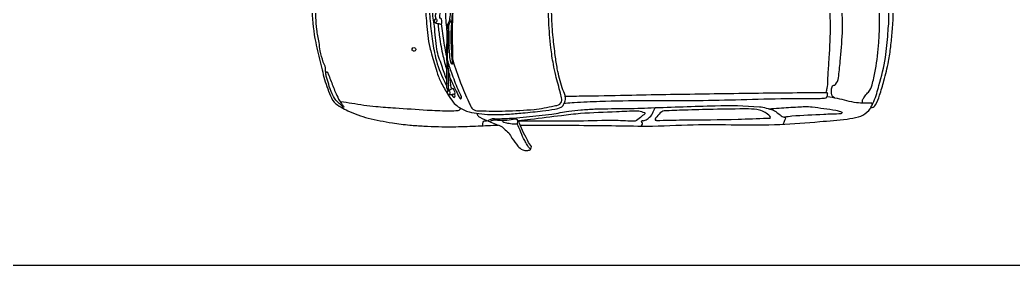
# Model space of a CAD drawing. Header units: millimetres. Extents: x 2646 to 50990, y 12226 to 40347.
# Drawn here: x 38815 to 44903, y 15625 to 17131 of the extents above; entities that cross this region are included whole.
import ezdxf

# ---------------------------------------------------------------- set-up
doc = ezdxf.new("R2010")
doc.units = ezdxf.units.MM
doc.layers.add('www.cad-blocks.net', color=7, linetype='Continuous')

# ---------------------------------------------------------------- blocks, each defined once
blk = doc.blocks.new('A$C5FE4234F')
blk.add_line((0.8601, 0.3463), (0.8788, 0.3593))
for points, knots in [([(0.8012, 0.9554), (0.7914, 0.9225), (0.7816, 0.8897), (0.7718, 0.8568), (0.7664, 0.8387), (0.7595, 0.8207), (0.7568, 0.8021), (0.7563, 0.7989), (0.7575, 0.7956), (0.7577, 0.7923), (0.758, 0.7887), (0.7582, 0.785), (0.7583, 0.7814), (0.7584, 0.7775), (0.7528, 0.775), (0.7521, 0.7715), (0.7514, 0.7683), (0.7515, 0.7638), (0.7545, 0.7607), (0.7576, 0.7572), (0.761, 0.7554), (0.765, 0.7548), (0.7717, 0.7537), (0.7783, 0.7531), (0.785, 0.7524), (0.7887, 0.752), (0.7924, 0.7486), (0.7961, 0.7518), (0.7998, 0.7551), (0.7985, 0.7592), (0.7985, 0.7629), (0.7986, 0.7694), (0.7981, 0.776), (0.7949, 0.7825), (0.7939, 0.7845), (0.7903, 0.7831), (0.7891, 0.785), (0.7866, 0.7891), (0.784, 0.7933), (0.7845, 0.7978), (0.7856, 0.8081), (0.787, 0.8184), (0.7886, 0.8286), (0.7909, 0.8423), (0.7941, 0.8559), (0.7956, 0.8698), (0.7966, 0.8791), (0.7965, 0.8885), (0.7971, 0.8978), (0.7976, 0.9052), (0.7978, 0.9125), (0.799, 0.9198), (0.8054, 0.9606), (0.8187, 0.9998), (0.8315, 1.0388), (0.8431, 1.0743), (0.8548, 1.1098), (0.8664, 1.1452), (0.8686, 1.152), (0.8709, 1.1588), (0.8731, 1.1656), (0.8755, 1.1731), (0.8826, 1.1781), (0.8875, 1.1841), (0.889, 1.186), (0.8908, 1.1878), (0.8923, 1.1897), (0.8936, 1.1915), (0.892, 1.1954), (0.8903, 1.1963), (0.8878, 1.1976), (0.8838, 1.194), (0.8815, 1.1914), (0.8771, 1.1863), (0.8728, 1.1815), (0.8693, 1.1758), (0.8653, 1.1694), (0.861, 1.1632), (0.8587, 1.1561), (0.8511, 1.1325), (0.8442, 1.1089), (0.8372, 1.0852), (0.8254, 1.0452), (0.8089, 1.0063), (0.8026, 0.9652), (0.8021, 0.9618), (0.8015, 0.9584), (0.801, 0.955)], [0, 0, 0, 0, 0.105426, 0.105426, 0.105426, 0.163401, 0.163401, 0.163401, 0.17351, 0.17351, 0.17351, 0.184688, 0.184688, 0.184688, 0.196624, 0.196624, 0.196624, 0.208035, 0.208035, 0.208035, 0.220378, 0.220378, 0.220378, 0.240987, 0.240987, 0.240987, 0.252331, 0.252331, 0.252331, 0.263969, 0.263969, 0.263969, 0.284427, 0.284427, 0.284427, 0.290805, 0.290805, 0.290805, 0.304805, 0.304805, 0.304805, 0.336601, 0.336601, 0.336601, 0.379347, 0.379347, 0.379347, 0.408136, 0.408136, 0.408136, 0.430745, 0.430745, 0.430745, 0.557019, 0.557019, 0.557019, 0.671669, 0.671669, 0.671669, 0.693672, 0.693672, 0.693672, 0.717658, 0.717658, 0.717658, 0.725182, 0.725182, 0.725182, 0.732244, 0.732244, 0.732244, 0.742473, 0.742473, 0.742473, 0.762799, 0.762799, 0.762799, 0.78574, 0.78574, 0.78574, 0.861615, 0.861615, 0.861615, 0.989434, 0.989434, 0.989434, 1, 1, 1, 1]), ([(0.8638, 1.0204), (0.8613, 1.0136), (0.8587, 1.0068), (0.8562, 1), (0.8407, 0.9588), (0.8539, 0.912), (0.851, 0.868), (0.849, 0.8371), (0.847, 0.8061), (0.8449, 0.7752)], [0, 0, 0, 0, 0.087951, 0.087951, 0.087951, 0.623027, 0.623027, 0.623027, 1, 1, 1, 1]), ([(0.8638, 1.02), (0.8657, 1.0215), (0.8677, 1.023), (0.8696, 1.0244), (0.8784, 1.031), (0.8655, 1.0029), (0.865, 0.992), (0.8636, 0.9668), (0.8618, 0.9417), (0.8612, 0.9165), (0.8604, 0.8774), (0.8602, 0.8382), (0.8594, 0.7991), (0.859, 0.7795), (0.8579, 0.7599), (0.8575, 0.7404), (0.8566, 0.695), (0.8594, 0.6496), (0.8631, 0.6043), (0.8654, 0.5768), (0.8698, 0.5496), (0.8733, 0.5223), (0.8739, 0.5176), (0.8757, 0.5129), (0.8761, 0.5084), (0.8763, 0.506), (0.8695, 0.5078), (0.8687, 0.5103), (0.8642, 0.5228), (0.86, 0.5354), (0.8585, 0.5485), (0.855, 0.5774), (0.8508, 0.6061), (0.8492, 0.6351), (0.8481, 0.654), (0.849, 0.6729), (0.8471, 0.6916), (0.8454, 0.7086), (0.8436, 0.7255), (0.8419, 0.7425)], [0, 0, 0, 0, 0.009526, 0.009526, 0.009526, 0.052294, 0.052294, 0.052294, 0.150844, 0.150844, 0.150844, 0.303977, 0.303977, 0.303977, 0.380572, 0.380572, 0.380572, 0.558137, 0.558137, 0.558137, 0.6659, 0.6659, 0.6659, 0.684366, 0.684366, 0.684366, 0.694359, 0.694359, 0.694359, 0.745933, 0.745933, 0.745933, 0.859592, 0.859592, 0.859592, 0.933252, 0.933252, 0.933252, 1, 1, 1, 1]), ([(0.8758, 0.5105), (0.8759, 0.5254), (0.876, 0.5402), (0.8761, 0.555), (0.8764, 0.5992), (0.8678, 0.6431), (0.8668, 0.6873), (0.8651, 0.7634), (0.8647, 0.8397), (0.8677, 0.9158), (0.8689, 0.9432), (0.8705, 0.9705), (0.8715, 0.9978), (0.8717, 1.0051), (0.872, 1.0123), (0.8722, 1.0196)], [0, 0, 0, 0, 0.087303, 0.087303, 0.087303, 0.347691, 0.347691, 0.347691, 0.796219, 0.796219, 0.796219, 0.957355, 0.957355, 0.957355, 1, 1, 1, 1]), ([(3.1722, 0.4382), (3.1736, 0.447), (3.1749, 0.4558), (3.1763, 0.4647), (3.1808, 0.4935), (3.1777, 0.5226), (3.1784, 0.5515), (3.1792, 0.5845), (3.1799, 0.6176), (3.1807, 0.6507), (3.1823, 0.7186), (3.1811, 0.7865), (3.1794, 0.8544), (3.1787, 0.8823), (3.1723, 0.9099), (3.1726, 0.9378), (3.1726, 0.9384), (3.1726, 0.9389), (3.1726, 0.9395)], [0, 0, 0, 0, 0.053624, 0.053624, 0.053624, 0.226432, 0.226432, 0.226432, 0.424114, 0.424114, 0.424114, 0.830025, 0.830025, 0.830025, 0.996667, 0.996667, 0.996667, 1, 1, 1, 1]), ([(3.2242, 0.4061), (3.2203, 0.4092), (3.2164, 0.4124), (3.2125, 0.4155), (3.2079, 0.4191), (3.2058, 0.4252), (3.2044, 0.4309), (3.2024, 0.4393), (3.2027, 0.4479), (3.2032, 0.4563), (3.2037, 0.4642), (3.2051, 0.4721), (3.2089, 0.4796), (3.2119, 0.4857), (3.2225, 0.483), (3.2259, 0.4886), (3.234, 0.5018), (3.2415, 0.5156), (3.2427, 0.5307), (3.2454, 0.5642), (3.2477, 0.5977), (3.2489, 0.6312), (3.2509, 0.6898), (3.254, 0.7483), (3.2539, 0.8069), (3.2539, 0.8345), (3.2523, 0.8621), (3.2505, 0.8897), (3.2494, 0.9063), (3.2486, 0.9229), (3.2464, 0.9393), (3.2463, 0.9404), (3.2462, 0.9415), (3.246, 0.9426)], [0, 0, 0, 0, 0.026878, 0.026878, 0.026878, 0.058029, 0.058029, 0.058029, 0.103407, 0.103407, 0.103407, 0.146419, 0.146419, 0.146419, 0.180868, 0.180868, 0.180868, 0.261948, 0.261948, 0.261948, 0.442161, 0.442161, 0.442161, 0.756704, 0.756704, 0.756704, 0.904976, 0.904976, 0.904976, 0.994167, 0.994167, 0.994167, 1, 1, 1, 1]), ([(3.3968, 0.3826), (3.3964, 0.3878), (3.396, 0.393), (3.3955, 0.3983), (3.395, 0.4047), (3.4, 0.4103), (3.4034, 0.4159), (3.4087, 0.4246), (3.4141, 0.4328), (3.4199, 0.441), (3.4254, 0.4487), (3.4337, 0.4542), (3.4384, 0.4628), (3.4462, 0.477), (3.4492, 0.4925), (3.4525, 0.508), (3.4583, 0.5361), (3.4644, 0.5639), (3.4675, 0.5923), (3.4735, 0.6476), (3.4777, 0.7029), (3.4793, 0.7584), (3.4803, 0.7943), (3.4812, 0.8302), (3.4797, 0.8661), (3.4788, 0.8894), (3.4765, 0.9127), (3.4757, 0.9361), (3.4755, 0.9415), (3.4753, 0.9469), (3.4751, 0.9523)], [0, 0, 0, 0, 0.026846, 0.026846, 0.026846, 0.059661, 0.059661, 0.059661, 0.11083, 0.11083, 0.11083, 0.159586, 0.159586, 0.159586, 0.240232, 0.240232, 0.240232, 0.386066, 0.386066, 0.386066, 0.669604, 0.669604, 0.669604, 0.852993, 0.852993, 0.852993, 0.972434, 0.972434, 0.972434, 1, 1, 1, 1]), ([(3.4482, 0.3565), (3.451, 0.3571), (3.4539, 0.3577), (3.4567, 0.3583), (3.4654, 0.36), (3.4724, 0.3676), (3.4767, 0.3757), (3.487, 0.395), (3.4937, 0.4144), (3.499, 0.4348), (3.5069, 0.4649), (3.515, 0.4949), (3.5216, 0.5254), (3.5302, 0.5651), (3.5386, 0.6046), (3.5446, 0.6447), (3.5492, 0.675), (3.5522, 0.7053), (3.5543, 0.7357), (3.5565, 0.7674), (3.5583, 0.799), (3.5594, 0.8307), (3.5606, 0.8651), (3.5623, 0.8995), (3.5609, 0.9339), (3.5606, 0.9412), (3.5603, 0.9485), (3.56, 0.9559)], [0, 0, 0, 0, 0.013962, 0.013962, 0.013962, 0.056349, 0.056349, 0.056349, 0.157398, 0.157398, 0.157398, 0.306807, 0.306807, 0.306807, 0.501208, 0.501208, 0.501208, 0.647617, 0.647617, 0.647617, 0.799691, 0.799691, 0.799691, 0.964847, 0.964847, 0.964847, 1, 1, 1, 1]), ([(3.4498, 0.3598), (3.4549, 0.3719), (3.46, 0.3841), (3.4651, 0.3962), (3.4782, 0.4275), (3.485, 0.4611), (3.4927, 0.4944), (3.5059, 0.5517), (3.518, 0.609), (3.5242, 0.6674), (3.5296, 0.7172), (3.532, 0.7671), (3.5334, 0.8171), (3.5344, 0.8562), (3.5369, 0.8955), (3.5337, 0.9345), (3.5332, 0.9412), (3.5326, 0.948), (3.5321, 0.9547)], [0, 0, 0, 0, 0.06525, 0.06525, 0.06525, 0.233901, 0.233901, 0.233901, 0.524564, 0.524564, 0.524564, 0.772447, 0.772447, 0.772447, 0.966601, 0.966601, 0.966601, 1, 1, 1, 1]), ([(0.6972, 0.8348), (0.6976, 0.8288), (0.698, 0.8227), (0.6984, 0.8167), (0.7, 0.7945), (0.703, 0.7724), (0.7059, 0.7503), (0.7122, 0.7009), (0.7185, 0.6513), (0.7324, 0.6033), (0.7362, 0.5903), (0.7405, 0.5776), (0.7448, 0.5648), (0.7566, 0.5294), (0.7685, 0.4942), (0.781, 0.459), (0.7893, 0.4359), (0.7998, 0.4138), (0.8115, 0.3921), (0.8248, 0.3673), (0.8402, 0.3441), (0.8559, 0.3207), (0.8665, 0.3051), (0.8777, 0.2903), (0.8902, 0.2759), (0.8995, 0.2652), (0.9102, 0.2564), (0.9222, 0.2487), (0.9338, 0.2412), (0.9459, 0.2354), (0.9587, 0.2303), (0.9692, 0.2261), (0.9798, 0.2222), (0.9909, 0.22), (1.0108, 0.2161), (1.0309, 0.2137), (1.0511, 0.212), (1.0745, 0.2102), (1.0979, 0.2082), (1.1213, 0.2089), (1.1568, 0.21), (1.1923, 0.2127), (1.2277, 0.2168), (1.2583, 0.2204), (1.2887, 0.2241), (1.3192, 0.2284), (1.3597, 0.234), (1.4001, 0.2401), (1.4404, 0.2464), (1.4652, 0.2502), (1.4896, 0.2555), (1.5141, 0.2605), (1.5273, 0.2631), (1.5401, 0.2664), (1.5525, 0.2733), (1.5596, 0.2772), (1.5634, 0.2841), (1.5671, 0.2914), (1.5723, 0.3018), (1.5759, 0.3121), (1.5766, 0.3229), (1.5771, 0.3308), (1.5765, 0.3392), (1.5738, 0.3468), (1.5682, 0.3627), (1.5601, 0.3772), (1.5547, 0.3929), (1.5418, 0.4308), (1.5279, 0.4685), (1.5188, 0.5076), (1.5125, 0.5347), (1.5072, 0.562), (1.5024, 0.5894), (1.496, 0.6262), (1.4898, 0.663), (1.4845, 0.7001), (1.4783, 0.7439), (1.4727, 0.7877), (1.4697, 0.8318), (1.4689, 0.8437), (1.4684, 0.8555), (1.4676, 0.8674)], [0, 0, 0, 0, 0.009557, 0.009557, 0.009557, 0.044718, 0.044718, 0.044718, 0.123377, 0.123377, 0.123377, 0.144685, 0.144685, 0.144685, 0.203547, 0.203547, 0.203547, 0.242242, 0.242242, 0.242242, 0.286528, 0.286528, 0.286528, 0.316218, 0.316218, 0.316218, 0.33834, 0.33834, 0.33834, 0.359861, 0.359861, 0.359861, 0.377665, 0.377665, 0.377665, 0.40963, 0.40963, 0.40963, 0.446651, 0.446651, 0.446651, 0.502798, 0.502798, 0.502798, 0.551392, 0.551392, 0.551392, 0.61591, 0.61591, 0.61591, 0.655398, 0.655398, 0.655398, 0.676698, 0.676698, 0.676698, 0.68896, 0.68896, 0.68896, 0.706251, 0.706251, 0.706251, 0.718961, 0.718961, 0.718961, 0.7452, 0.7452, 0.7452, 0.808488, 0.808488, 0.808488, 0.852395, 0.852395, 0.852395, 0.911434, 0.911434, 0.911434, 0.981248, 0.981248, 0.981248, 1, 1, 1, 1]), ([(0.876, 0.5342), (0.8921, 0.4874), (0.9106, 0.4415), (0.9304, 0.396), (0.9476, 0.3567), (0.9669, 0.3185), (0.9857, 0.2799), (0.9895, 0.2722), (0.9935, 0.2647), (0.9977, 0.2571), (1.0031, 0.2476), (1.0093, 0.238), (1.02, 0.2334), (1.0313, 0.2286), (1.0428, 0.2291), (1.0542, 0.2294), (1.1072, 0.2307), (1.1601, 0.2317), (1.213, 0.2356), (1.2715, 0.24), (1.3296, 0.2453), (1.3878, 0.2533), (1.429, 0.259), (1.4688, 0.2704), (1.5093, 0.2803), (1.5213, 0.2832), (1.5327, 0.2831), (1.5438, 0.2933), (1.5533, 0.3022), (1.5572, 0.3129), (1.5549, 0.3231), (1.5522, 0.3353), (1.5489, 0.3476), (1.5451, 0.3597), (1.5339, 0.3958), (1.5213, 0.4312), (1.5109, 0.4674), (1.5044, 0.49), (1.4987, 0.5127), (1.4934, 0.5356), (1.4857, 0.5689), (1.4787, 0.6022), (1.4734, 0.636), (1.465, 0.6891), (1.4586, 0.7423), (1.4535, 0.7958), (1.4516, 0.8155), (1.4495, 0.8351), (1.4486, 0.8549), (1.4485, 0.8588), (1.4483, 0.8627), (1.4481, 0.8666)], [0, 0, 0, 0, 0.102195, 0.102195, 0.102195, 0.190702, 0.190702, 0.190702, 0.208448, 0.208448, 0.208448, 0.230811, 0.230811, 0.230811, 0.254517, 0.254517, 0.254517, 0.363853, 0.363853, 0.363853, 0.484733, 0.484733, 0.484733, 0.570363, 0.570363, 0.570363, 0.59575, 0.59575, 0.59575, 0.617638, 0.617638, 0.617638, 0.643699, 0.643699, 0.643699, 0.721444, 0.721444, 0.721444, 0.769922, 0.769922, 0.769922, 0.840329, 0.840329, 0.840329, 0.95116, 0.95116, 0.95116, 0.991957, 0.991957, 0.991957, 1, 1, 1, 1]), ([(0, 0.8053), (0.0004, 0.8012), (0.0008, 0.7971), (0.0012, 0.7929), (0.0074, 0.7294), (0.0152, 0.6656), (0.0319, 0.6039), (0.0441, 0.5587), (0.0577, 0.514), (0.0703, 0.469), (0.0761, 0.4482), (0.0816, 0.4274), (0.0875, 0.4066), (0.0982, 0.3682), (0.1147, 0.3318), (0.1303, 0.2948), (0.1383, 0.276), (0.1465, 0.2577), (0.1613, 0.2425), (0.1742, 0.2292), (0.1898, 0.2212), (0.2057, 0.213), (0.2194, 0.2059), (0.2329, 0.199), (0.2473, 0.1934), (0.2888, 0.1774), (0.3304, 0.1631), (0.3739, 0.1543), (0.4237, 0.1443), (0.4735, 0.1369), (0.5239, 0.1316), (0.5595, 0.1278), (0.5951, 0.1241), (0.6308, 0.1225), (0.6597, 0.1211), (0.6886, 0.1206), (0.7175, 0.1206), (0.7767, 0.1207), (0.8359, 0.1204), (0.8952, 0.1243), (0.9414, 0.1274), (0.9875, 0.1311), (1.0336, 0.135), (1.0744, 0.1386), (1.1152, 0.1424), (1.156, 0.1457), (1.1617, 0.1462), (1.1673, 0.1466), (1.173, 0.1471)], [0, 0, 0, 0, 0.007683, 0.007683, 0.007683, 0.125649, 0.125649, 0.125649, 0.212062, 0.212062, 0.212062, 0.251911, 0.251911, 0.251911, 0.325662, 0.325662, 0.325662, 0.363112, 0.363112, 0.363112, 0.395949, 0.395949, 0.395949, 0.424294, 0.424294, 0.424294, 0.505873, 0.505873, 0.505873, 0.599338, 0.599338, 0.599338, 0.665442, 0.665442, 0.665442, 0.718811, 0.718811, 0.718811, 0.828308, 0.828308, 0.828308, 0.913794, 0.913794, 0.913794, 0.989522, 0.989522, 0.989522, 1, 1, 1, 1]), ([(0.1024, 0.4124), (0.1018, 0.4199), (0.1011, 0.4274), (0.1004, 0.435), (0.0999, 0.4404), (0.0996, 0.4459), (0.099, 0.4514), (0.0978, 0.4637), (0.0875, 0.4733), (0.0835, 0.485), (0.0757, 0.5074), (0.0673, 0.5298), (0.0624, 0.553), (0.0588, 0.5698), (0.0562, 0.5868), (0.0527, 0.6036), (0.0472, 0.6304), (0.0396, 0.6568), (0.0352, 0.6839), (0.0312, 0.7077), (0.0289, 0.7317), (0.0265, 0.7557), (0.0249, 0.7725), (0.0233, 0.7894), (0.0216, 0.8063)], [0, 0, 0, 0, 0.056135, 0.056135, 0.056135, 0.096872, 0.096872, 0.096872, 0.188484, 0.188484, 0.188484, 0.364701, 0.364701, 0.364701, 0.492157, 0.492157, 0.492157, 0.695378, 0.695378, 0.695378, 0.874289, 0.874289, 0.874289, 1, 1, 1, 1]), ([(0.7191, 0.8349), (0.721, 0.8173), (0.723, 0.7996), (0.7249, 0.782), (0.7295, 0.7405), (0.7372, 0.6995), (0.7442, 0.6584), (0.7508, 0.6194), (0.7589, 0.5809), (0.7704, 0.543), (0.7852, 0.4942), (0.8054, 0.4476), (0.8291, 0.4027), (0.834, 0.3934), (0.839, 0.3841), (0.8441, 0.3749)], [0, 0, 0, 0, 0.110895, 0.110895, 0.110895, 0.371297, 0.371297, 0.371297, 0.617634, 0.617634, 0.617634, 0.934041, 0.934041, 0.934041, 1, 1, 1, 1]), ([(0.843, 0.4137), (0.8317, 0.4409), (0.8214, 0.4684), (0.8108, 0.4959), (0.798, 0.5287), (0.7822, 0.5607), (0.7752, 0.5953), (0.7658, 0.6417), (0.7618, 0.6888), (0.7546, 0.7355), (0.7495, 0.7687), (0.7393, 0.8014), (0.7389, 0.835), (0.7388, 0.8355), (0.7388, 0.8361), (0.7388, 0.8366)], [0, 0, 0, 0, 0.201573, 0.201573, 0.201573, 0.442593, 0.442593, 0.442593, 0.766416, 0.766416, 0.766416, 0.996405, 0.996405, 0.996405, 1, 1, 1, 1]), ([(0.8161, 0.8399), (0.8168, 0.832), (0.8174, 0.8241), (0.8181, 0.8162), (0.8211, 0.7794), (0.8259, 0.7428), (0.8325, 0.7064)], [0, 0, 0, 0, 0.176812, 0.176812, 0.176812, 1, 1, 1, 1]), ([(0.7583, 0.7823), (0.7601, 0.782), (0.7619, 0.7817), (0.7637, 0.7814), (0.7658, 0.7811), (0.7666, 0.7781), (0.7672, 0.7761), (0.7687, 0.7717), (0.7698, 0.7651), (0.7662, 0.7621), (0.764, 0.7602), (0.7617, 0.7583), (0.7594, 0.7564)], [0, 0, 0, 0, 0.156619, 0.156619, 0.156619, 0.341699, 0.341699, 0.341699, 0.743986, 0.743986, 0.743986, 1, 1, 1, 1]), ([(0.7749, 0.7535), (0.7787, 0.7259), (0.7837, 0.6985), (0.7888, 0.6712), (0.796, 0.6329), (0.8049, 0.595), (0.8149, 0.5573), (0.8224, 0.529), (0.8305, 0.5008), (0.8414, 0.4737)], [0, 0, 0, 0, 0.289841, 0.289841, 0.289841, 0.695526, 0.695526, 0.695526, 1, 1, 1, 1]), ([(0.835, 0.5635), (0.8338, 0.568), (0.8325, 0.5724), (0.8315, 0.577), (0.8231, 0.6159), (0.8161, 0.6551), (0.8082, 0.6941), (0.8043, 0.7135), (0.8, 0.7327), (0.7964, 0.7521)], [0, 0, 0, 0, 0.072335, 0.072335, 0.072335, 0.692779, 0.692779, 0.692779, 1, 1, 1, 1]), ([(0.8401, 0.5224), (0.841, 0.4881), (0.842, 0.4538), (0.8429, 0.4195), (0.8434, 0.4006), (0.8423, 0.3817), (0.8457, 0.3629), (0.8463, 0.3596), (0.8484, 0.3569), (0.8497, 0.3539), (0.8511, 0.3505), (0.8524, 0.3471), (0.8536, 0.3437), (0.8549, 0.34), (0.8501, 0.3361), (0.8508, 0.3324), (0.8514, 0.3288), (0.8528, 0.3254), (0.8564, 0.3228), (0.8604, 0.3199), (0.8643, 0.3198), (0.8683, 0.3205), (0.8748, 0.3216), (0.8814, 0.323), (0.888, 0.3245), (0.8916, 0.3253), (0.8953, 0.3254), (0.8987, 0.3273), (0.9022, 0.3292), (0.8989, 0.335), (0.8976, 0.3386), (0.8952, 0.3448), (0.8929, 0.351), (0.888, 0.3561), (0.8865, 0.3577), (0.8834, 0.3554), (0.8818, 0.3567), (0.8782, 0.3596), (0.8743, 0.363), (0.8733, 0.3674), (0.8711, 0.3776), (0.8693, 0.3877), (0.8677, 0.398), (0.8655, 0.4117), (0.8644, 0.4256), (0.8615, 0.4393), (0.8596, 0.4484), (0.8565, 0.4573), (0.8542, 0.4664), (0.8523, 0.4735), (0.8503, 0.4806), (0.8491, 0.4879), (0.8425, 0.5288), (0.8429, 0.57), (0.8429, 0.6111), (0.8429, 0.6484), (0.8429, 0.6857), (0.8429, 0.7231), (0.8429, 0.7302), (0.8429, 0.7374), (0.8429, 0.7446), (0.8429, 0.7524), (0.8481, 0.7593), (0.8508, 0.7666), (0.8516, 0.7689), (0.8534, 0.7711), (0.8536, 0.7734), (0.8538, 0.7755), (0.8512, 0.7784), (0.8497, 0.779), (0.8475, 0.78), (0.8447, 0.7748), (0.8429, 0.7717), (0.8393, 0.7655), (0.8377, 0.7595), (0.8361, 0.753), (0.8344, 0.7457), (0.8321, 0.7384), (0.8322, 0.731), (0.8324, 0.7063), (0.8331, 0.6816), (0.8339, 0.6569), (0.8352, 0.6153), (0.8316, 0.5732), (0.8384, 0.5321), (0.8389, 0.5287), (0.8395, 0.5253), (0.8401, 0.5219)], [0, 0, 0, 0, 0.105426, 0.105426, 0.105426, 0.163402, 0.163402, 0.163402, 0.17351, 0.17351, 0.17351, 0.184689, 0.184689, 0.184689, 0.196624, 0.196624, 0.196624, 0.208036, 0.208036, 0.208036, 0.220378, 0.220378, 0.220378, 0.240986, 0.240986, 0.240986, 0.252331, 0.252331, 0.252331, 0.263969, 0.263969, 0.263969, 0.284426, 0.284426, 0.284426, 0.290804, 0.290804, 0.290804, 0.304804, 0.304804, 0.304804, 0.336601, 0.336601, 0.336601, 0.379346, 0.379346, 0.379346, 0.408136, 0.408136, 0.408136, 0.430745, 0.430745, 0.430745, 0.557018, 0.557018, 0.557018, 0.671669, 0.671669, 0.671669, 0.693672, 0.693672, 0.693672, 0.717658, 0.717658, 0.717658, 0.725181, 0.725181, 0.725181, 0.732243, 0.732243, 0.732243, 0.742473, 0.742473, 0.742473, 0.762799, 0.762799, 0.762799, 0.78574, 0.78574, 0.78574, 0.861614, 0.861614, 0.861614, 0.989434, 0.989434, 0.989434, 1, 1, 1, 1]), ([(0.6248, 0.5815), (0.6246, 0.5844), (0.6243, 0.5874), (0.6241, 0.5903), (0.6237, 0.5948), (0.6302, 0.5985), (0.6337, 0.5998), (0.6372, 0.6011), (0.6425, 0.5971), (0.6456, 0.5936), (0.649, 0.59), (0.6474, 0.5828), (0.6432, 0.5797), (0.6399, 0.5772), (0.6351, 0.5753), (0.632, 0.5775), (0.6295, 0.5792), (0.627, 0.581), (0.6244, 0.5827)], [0, 0, 0, 0, 0.125835, 0.125835, 0.125835, 0.316984, 0.316984, 0.316984, 0.507119, 0.507119, 0.507119, 0.707645, 0.707645, 0.707645, 0.869961, 0.869961, 0.869961, 1, 1, 1, 1]), ([(0.8639, 0.4256), (0.8757, 0.402), (0.8879, 0.3786), (0.8999, 0.3551), (0.9075, 0.3404), (0.9154, 0.3258), (0.9233, 0.3112), (0.9262, 0.3058), (0.9327, 0.2952), (0.9365, 0.2986), (0.9389, 0.3007), (0.9416, 0.3061), (0.9402, 0.3096), (0.9339, 0.3247), (0.9236, 0.3395), (0.9167, 0.355), (0.9022, 0.3871), (0.8869, 0.4193), (0.8737, 0.4522), (0.8632, 0.4784), (0.853, 0.5048), (0.8444, 0.5316)], [0, 0, 0, 0, 0.197408, 0.197408, 0.197408, 0.321448, 0.321448, 0.321448, 0.367091, 0.367091, 0.367091, 0.395982, 0.395982, 0.395982, 0.523513, 0.523513, 0.523513, 0.788705, 0.788705, 0.788705, 1, 1, 1, 1]), ([(0.2184, 0.2138), (0.2096, 0.2213), (0.2007, 0.2289), (0.1919, 0.2364), (0.178, 0.2482), (0.1656, 0.2617), (0.1558, 0.2775), (0.1439, 0.2966), (0.1353, 0.3167), (0.1277, 0.3376), (0.1216, 0.3544), (0.1159, 0.3711), (0.11, 0.3881), (0.1073, 0.3962), (0.1047, 0.4042), (0.1025, 0.4123), (0.1012, 0.4169), (0.1035, 0.4221), (0.1061, 0.4262), (0.1091, 0.4309), (0.1153, 0.4194), (0.1175, 0.4143), (0.1228, 0.4022), (0.1279, 0.3901), (0.1332, 0.378), (0.1439, 0.3538), (0.1546, 0.3296), (0.1655, 0.3055), (0.1721, 0.2907), (0.1798, 0.2764), (0.1881, 0.2625), (0.1939, 0.253), (0.2004, 0.2441), (0.2071, 0.2353), (0.211, 0.2301), (0.2154, 0.2253), (0.2195, 0.2203), (0.221, 0.2184), (0.2256, 0.214), (0.2232, 0.2142), (0.2213, 0.2143), (0.2195, 0.2144), (0.2176, 0.2145)], [0, 0, 0, 0, 0.070016, 0.070016, 0.070016, 0.179626, 0.179626, 0.179626, 0.312683, 0.312683, 0.312683, 0.420125, 0.420125, 0.420125, 0.470951, 0.470951, 0.470951, 0.499777, 0.499777, 0.499777, 0.532713, 0.532713, 0.532713, 0.612101, 0.612101, 0.612101, 0.771398, 0.771398, 0.771398, 0.868805, 0.868805, 0.868805, 0.935417, 0.935417, 0.935417, 0.974427, 0.974427, 0.974427, 0.988723, 0.988723, 0.988723, 1, 1, 1, 1]), ([(0.8502, 0.4821), (0.8506, 0.4725), (0.851, 0.463), (0.8514, 0.4534), (0.8523, 0.4289), (0.8535, 0.4044), (0.8547, 0.3799), (0.8551, 0.3719), (0.8555, 0.3638), (0.8576, 0.3561), (0.8585, 0.3524), (0.8595, 0.3487), (0.8604, 0.345)], [0, 0, 0, 0, 0.208686, 0.208686, 0.208686, 0.743136, 0.743136, 0.743136, 0.916829, 0.916829, 0.916829, 1, 1, 1, 1]), ([(1.5751, 0.3427), (1.6205, 0.3454), (1.6659, 0.3482), (1.7113, 0.3509), (1.8014, 0.3563), (1.8914, 0.3626), (1.9814, 0.3683), (2.1398, 0.3784), (2.2981, 0.3882), (2.4565, 0.3978), (2.6165, 0.4076), (2.7765, 0.4165), (2.9365, 0.4254), (3.0134, 0.4297), (3.0903, 0.4333), (3.1672, 0.4373), (3.1703, 0.4374), (3.1735, 0.4392), (3.1766, 0.4379), (3.1797, 0.4366), (3.1791, 0.4319), (3.1786, 0.4289), (3.1777, 0.4227), (3.1769, 0.4165), (3.176, 0.4103)], [0, 0, 0, 0, 0.083621, 0.083621, 0.083621, 0.249431, 0.249431, 0.249431, 0.541039, 0.541039, 0.541039, 0.835537, 0.835537, 0.835537, 0.97709, 0.97709, 0.97709, 0.98284, 0.98284, 0.98284, 0.988502, 0.988502, 0.988502, 1, 1, 1, 1]), ([(1.308, 0.1517), (1.3436, 0.1536), (1.3792, 0.1554), (1.4148, 0.1573), (1.565, 0.1652), (1.7154, 0.1693), (1.8657, 0.1749), (1.9376, 0.1776), (2.0096, 0.1786), (2.0814, 0.1815), (2.1765, 0.1854), (2.2711, 0.1973), (2.3661, 0.2034), (2.5426, 0.215), (2.7199, 0.2139), (2.8963, 0.2289), (2.9779, 0.2359), (3.0591, 0.247), (3.1404, 0.2572), (3.1959, 0.2642), (3.2512, 0.2723), (3.3066, 0.2805), (3.3299, 0.2839), (3.3526, 0.2902), (3.3754, 0.2972), (3.3946, 0.3031), (3.4104, 0.3129), (3.4266, 0.3276), (3.4416, 0.3412), (3.4502, 0.3581), (3.4559, 0.3742), (3.4569, 0.3771), (3.457, 0.3832), (3.4537, 0.3837), (3.4381, 0.3862), (3.4226, 0.3826), (3.407, 0.3826), (3.3914, 0.3827), (3.3757, 0.3819), (3.3601, 0.3829), (3.32, 0.3856), (3.2811, 0.3973), (3.2414, 0.4036), (3.2211, 0.4068), (3.2006, 0.4091), (3.1802, 0.411), (3.1779, 0.4112), (3.1756, 0.4102), (3.1734, 0.4091), (3.1711, 0.4079), (3.1737, 0.4025), (3.1713, 0.402), (3.16, 0.3997), (3.1486, 0.3984), (3.1372, 0.3978), (3.0449, 0.3929), (2.9524, 0.3898), (2.8602, 0.3834), (2.768, 0.3771), (2.6759, 0.3696), (2.5836, 0.3635), (2.4964, 0.3578), (2.4092, 0.3524), (2.3219, 0.3476), (2.238, 0.3431), (2.154, 0.3409), (2.0701, 0.3367), (1.9759, 0.3319), (1.8819, 0.3258), (1.7878, 0.3191), (1.7358, 0.3154), (1.6839, 0.3103), (1.632, 0.3049), (1.6142, 0.3031), (1.5963, 0.3015), (1.5789, 0.2978), (1.5756, 0.2971), (1.5724, 0.2964), (1.5692, 0.2958)], [0, 0, 0, 0, 0.026108, 0.026108, 0.026108, 0.136308, 0.136308, 0.136308, 0.188997, 0.188997, 0.188997, 0.25871, 0.25871, 0.25871, 0.388323, 0.388323, 0.388323, 0.44835, 0.44835, 0.44835, 0.489307, 0.489307, 0.489307, 0.50661, 0.50661, 0.50661, 0.521158, 0.521158, 0.521158, 0.534591, 0.534591, 0.534591, 0.536968, 0.536968, 0.536968, 0.548383, 0.548383, 0.548383, 0.559823, 0.559823, 0.559823, 0.589255, 0.589255, 0.589255, 0.60431, 0.60431, 0.60431, 0.606019, 0.606019, 0.606019, 0.607829, 0.607829, 0.607829, 0.616214, 0.616214, 0.616214, 0.683946, 0.683946, 0.683946, 0.751651, 0.751651, 0.751651, 0.81568, 0.81568, 0.81568, 0.877227, 0.877227, 0.877227, 0.946283, 0.946283, 0.946283, 0.984492, 0.984492, 0.984492, 0.99758, 0.99758, 0.99758, 1, 1, 1, 1]), ([(0.8533, 0.3445), (0.8551, 0.3448), (0.8569, 0.3451), (0.8587, 0.3454), (0.8608, 0.3457), (0.8623, 0.3434), (0.8638, 0.3414), (0.8669, 0.3371), (0.8696, 0.3318), (0.8671, 0.3279), (0.8656, 0.3253), (0.864, 0.3228), (0.8624, 0.3203)], [0, 0, 0, 0, 0.156622, 0.156622, 0.156622, 0.341701, 0.341701, 0.341701, 0.743989, 0.743989, 0.743989, 1, 1, 1, 1]), ([(0.8778, 0.3223), (0.8808, 0.3181), (0.8838, 0.3139), (0.8869, 0.3098), (0.8888, 0.3072), (0.8925, 0.3022), (0.895, 0.3043), (0.8977, 0.3067), (0.9009, 0.3106), (0.9003, 0.3139), (0.8995, 0.3179), (0.8973, 0.3221), (0.8951, 0.3259)], [0, 0, 0, 0, 0.314563, 0.314563, 0.314563, 0.512335, 0.512335, 0.512335, 0.735244, 0.735244, 0.735244, 1, 1, 1, 1]), ([(1.107, 0.17), (1.1132, 0.174), (1.1194, 0.178), (1.1256, 0.182), (1.1384, 0.1901), (1.1558, 0.1842), (1.1708, 0.1857), (1.2013, 0.1886), (1.2318, 0.1911), (1.2623, 0.1945), (1.2892, 0.1976), (1.3159, 0.2015), (1.3427, 0.2053), (1.3945, 0.2125), (1.4462, 0.2204), (1.4977, 0.229), (1.5324, 0.2348), (1.5658, 0.2471), (1.6005, 0.2526), (1.6251, 0.2565), (1.6499, 0.2598), (1.6747, 0.2628), (1.7029, 0.2663), (1.731, 0.2704), (1.7593, 0.2725), (1.7858, 0.2745), (1.8122, 0.276), (1.8387, 0.2777), (1.8999, 0.2814), (1.9612, 0.2841), (2.0224, 0.2886), (2.0498, 0.2906), (2.0771, 0.2931), (2.1045, 0.2953), (2.2347, 0.3058), (2.3649, 0.3158), (2.4951, 0.3259), (2.5856, 0.3329), (2.6767, 0.335), (2.7673, 0.3316), (2.7814, 0.3311), (2.7952, 0.3281), (2.8092, 0.3254), (2.824, 0.3225), (2.8387, 0.3193), (2.8528, 0.3138), (2.8737, 0.3055), (2.8904, 0.289), (2.9094, 0.2783), (2.9155, 0.2749), (2.9291, 0.2768), (2.9294, 0.2703), (2.9295, 0.2653), (2.9254, 0.2599), (2.9238, 0.2546), (2.9212, 0.2467), (2.9186, 0.2387), (2.9161, 0.2307)], [0, 0, 0, 0, 0.011723, 0.011723, 0.011723, 0.035683, 0.035683, 0.035683, 0.084334, 0.084334, 0.084334, 0.127226, 0.127226, 0.127226, 0.210201, 0.210201, 0.210201, 0.26596, 0.26596, 0.26596, 0.30559, 0.30559, 0.30559, 0.350629, 0.350629, 0.350629, 0.392746, 0.392746, 0.392746, 0.490062, 0.490062, 0.490062, 0.533625, 0.533625, 0.533625, 0.740914, 0.740914, 0.740914, 0.884938, 0.884938, 0.884938, 0.907308, 0.907308, 0.907308, 0.931199, 0.931199, 0.931199, 0.966523, 0.966523, 0.966523, 0.977895, 0.977895, 0.977895, 0.98669, 0.98669, 0.98669, 1, 1, 1, 1]), ([(2.1403, 0.2195), (2.1937, 0.2229), (2.2471, 0.2264), (2.3006, 0.2298), (2.4134, 0.2371), (2.5265, 0.2401), (2.6391, 0.2493), (2.6984, 0.2541), (2.7577, 0.259), (2.817, 0.2639), (2.8229, 0.2643), (2.8288, 0.2648), (2.8347, 0.2653), (2.8384, 0.2656), (2.8368, 0.274), (2.8338, 0.2763), (2.8137, 0.2919), (2.7925, 0.3075), (2.7677, 0.3109), (2.7455, 0.314), (2.7234, 0.3163), (2.7012, 0.3152), (2.6286, 0.3114), (2.5559, 0.3081), (2.4832, 0.3028), (2.4253, 0.2986), (2.3674, 0.2943), (2.3094, 0.29), (2.2679, 0.2869), (2.2264, 0.2834), (2.1849, 0.2798), (2.1797, 0.2793), (2.1748, 0.2776), (2.1702, 0.2744), (2.1574, 0.2656), (2.1503, 0.2539), (2.1412, 0.2417), (2.1369, 0.2358), (2.1309, 0.2289), (2.1317, 0.2229), (2.1319, 0.2218), (2.1334, 0.2203), (2.1347, 0.2204), (2.137, 0.2206), (2.1393, 0.2208), (2.1415, 0.221)], [0, 0, 0, 0, 0.110236, 0.110236, 0.110236, 0.342991, 0.342991, 0.342991, 0.465458, 0.465458, 0.465458, 0.477704, 0.477704, 0.477704, 0.485264, 0.485264, 0.485264, 0.536535, 0.536535, 0.536535, 0.582235, 0.582235, 0.582235, 0.732068, 0.732068, 0.732068, 0.851712, 0.851712, 0.851712, 0.937439, 0.937439, 0.937439, 0.948182, 0.948182, 0.948182, 0.978209, 0.978209, 0.978209, 0.992621, 0.992621, 0.992621, 0.99529, 0.99529, 0.99529, 1, 1, 1, 1]), ([(2.8249, 0.3221), (2.8457, 0.3244), (2.8665, 0.3267), (2.8874, 0.329), (2.9256, 0.3332), (2.9638, 0.3372), (3.002, 0.3412), (3.0312, 0.3442), (3.0606, 0.3478), (3.0898, 0.3456), (3.1134, 0.3438), (3.137, 0.3413), (3.1606, 0.339), (3.1856, 0.3365), (3.2106, 0.3343), (3.2356, 0.3313), (3.2452, 0.3301), (3.2544, 0.3263), (3.2637, 0.3239), (3.267, 0.3231), (3.2704, 0.3228), (3.2735, 0.322), (3.2776, 0.3209), (3.2719, 0.3109), (3.2676, 0.3104), (3.2325, 0.3067), (3.1973, 0.3054), (3.1623, 0.3018), (3.0976, 0.2952), (3.0326, 0.2914), (2.9684, 0.2818), (2.9534, 0.2795), (2.9384, 0.2773), (2.9234, 0.275)], [0, 0, 0, 0, 0.077528, 0.077528, 0.077528, 0.21978, 0.21978, 0.21978, 0.328184, 0.328184, 0.328184, 0.415869, 0.415869, 0.415869, 0.508853, 0.508853, 0.508853, 0.544739, 0.544739, 0.544739, 0.557067, 0.557067, 0.557067, 0.573074, 0.573074, 0.573074, 0.703433, 0.703433, 0.703433, 0.943893, 0.943893, 0.943893, 1, 1, 1, 1]), ([(0.9396, 0.2388), (0.9366, 0.2355), (0.9336, 0.2323), (0.9306, 0.229), (0.9257, 0.2235), (0.9168, 0.2233), (0.9095, 0.2224), (0.8928, 0.2205), (0.8761, 0.2186), (0.8593, 0.2183), (0.8173, 0.2177), (0.7752, 0.2167), (0.7331, 0.2176), (0.668, 0.219), (0.603, 0.2205), (0.5379, 0.2222), (0.4977, 0.2231), (0.4576, 0.224), (0.4174, 0.2255), (0.3679, 0.2274), (0.3188, 0.2335), (0.2696, 0.2388), (0.2473, 0.2412), (0.2251, 0.2447), (0.2028, 0.2466), (0.2013, 0.2467), (0.1998, 0.2468), (0.1984, 0.2469)], [0, 0, 0, 0, 0.017744, 0.017744, 0.017744, 0.047301, 0.047301, 0.047301, 0.114617, 0.114617, 0.114617, 0.283398, 0.283398, 0.283398, 0.544479, 0.544479, 0.544479, 0.705727, 0.705727, 0.705727, 0.904156, 0.904156, 0.904156, 0.994065, 0.994065, 0.994065, 1, 1, 1, 1]), ([(1.2965, 0.1808), (1.3205, 0.1846), (1.3445, 0.1884), (1.3686, 0.1922), (1.4316, 0.2022), (1.4944, 0.2137), (1.5574, 0.2242), (1.5958, 0.2307), (1.6342, 0.2373), (1.673, 0.242), (1.7461, 0.2508), (1.8196, 0.256), (1.893, 0.2628), (1.9354, 0.2667), (1.9778, 0.2705), (2.0202, 0.2732), (2.032, 0.274), (2.0435, 0.2696), (2.0552, 0.2664), (2.0602, 0.265), (2.0698, 0.2639), (2.0694, 0.2606), (2.0688, 0.2542), (2.0553, 0.2464), (2.0477, 0.2395), (2.038, 0.2306), (2.0304, 0.2208), (2.0182, 0.2136), (2.0062, 0.2066), (1.993, 0.2081), (1.9801, 0.2077), (1.9407, 0.2068), (1.9012, 0.2087), (1.8618, 0.2063), (1.7869, 0.2019), (1.712, 0.196), (1.6371, 0.1921), (1.5786, 0.189), (1.5201, 0.186), (1.4616, 0.1832), (1.4149, 0.181), (1.3682, 0.1801), (1.3216, 0.1773), (1.3131, 0.1768), (1.3047, 0.1763), (1.2962, 0.1757)], [0, 0, 0, 0, 0.046351, 0.046351, 0.046351, 0.168022, 0.168022, 0.168022, 0.242332, 0.242332, 0.242332, 0.382744, 0.382744, 0.382744, 0.463846, 0.463846, 0.463846, 0.48649, 0.48649, 0.48649, 0.496247, 0.496247, 0.496247, 0.515475, 0.515475, 0.515475, 0.540443, 0.540443, 0.540443, 0.564924, 0.564924, 0.564924, 0.640104, 0.640104, 0.640104, 0.783146, 0.783146, 0.783146, 0.894824, 0.894824, 0.894824, 0.983843, 0.983843, 0.983843, 1, 1, 1, 1]), ([(2.0466, 0.1802), (2.0494, 0.1845), (2.0522, 0.1888), (2.055, 0.1932), (2.0588, 0.199), (2.0449, 0.2083), (2.0506, 0.2135), (2.0543, 0.217), (2.0602, 0.2128), (2.0642, 0.2146), (2.0728, 0.2185), (2.0817, 0.2222), (2.0892, 0.2291), (2.0998, 0.2389), (2.1092, 0.2488), (2.1141, 0.2615), (2.1186, 0.2734), (2.1232, 0.2853), (2.1277, 0.2972)], [0, 0, 0, 0, 0.097631, 0.097631, 0.097631, 0.229604, 0.229604, 0.229604, 0.31656, 0.31656, 0.31656, 0.499472, 0.499472, 0.499472, 0.758436, 0.758436, 0.758436, 1, 1, 1, 1]), ([(1.0383, 0.2132), (1.0401, 0.2095), (1.0418, 0.2059), (1.0436, 0.2022), (1.0465, 0.1964), (1.0527, 0.1926), (1.0586, 0.19), (1.078, 0.1815), (1.0974, 0.1736), (1.1172, 0.1661), (1.1307, 0.161), (1.1443, 0.156), (1.1578, 0.151), (1.1694, 0.1467), (1.1829, 0.147), (1.1931, 0.1398), (1.1991, 0.1355), (1.2045, 0.1306), (1.2101, 0.126), (1.2197, 0.1181), (1.2294, 0.1104), (1.2388, 0.1022), (1.2481, 0.0939), (1.2522, 0.0813), (1.2597, 0.0714), (1.2722, 0.0549), (1.2851, 0.0391), (1.2992, 0.0236), (1.3077, 0.0143), (1.317, 0.0066), (1.329, 0.0018), (1.3373, -0.0016), (1.3461, -0.0004), (1.3546, 0), (1.3618, 0.0004), (1.3692, 0.0006), (1.3758, 0.005), (1.3784, 0.0067), (1.3751, 0.0111), (1.3731, 0.0131), (1.3705, 0.0159), (1.3668, 0.0176), (1.3647, 0.0208), (1.3587, 0.0296), (1.3528, 0.0385), (1.3469, 0.0474), (1.3418, 0.0553), (1.3362, 0.063), (1.3315, 0.0712), (1.322, 0.0875), (1.3156, 0.1054), (1.3076, 0.1224), (1.3023, 0.1334), (1.2967, 0.1444), (1.2913, 0.1554), (1.2867, 0.165), (1.2961, 0.1825), (1.2859, 0.187), (1.2705, 0.1938), (1.2542, 0.1805), (1.2382, 0.1793), (1.2196, 0.1778), (1.2011, 0.1761), (1.1825, 0.1754), (1.1734, 0.175), (1.1643, 0.1763), (1.1551, 0.1763), (1.1471, 0.1763), (1.1392, 0.1759), (1.1313, 0.1724), (1.1282, 0.1711), (1.1238, 0.1685), (1.1248, 0.1655), (1.1251, 0.1647), (1.1254, 0.1639), (1.1257, 0.1631)], [0, 0, 0, 0, 0.015441, 0.015441, 0.015441, 0.039831, 0.039831, 0.039831, 0.119745, 0.119745, 0.119745, 0.174586, 0.174586, 0.174586, 0.221301, 0.221301, 0.221301, 0.249039, 0.249039, 0.249039, 0.296111, 0.296111, 0.296111, 0.3432, 0.3432, 0.3432, 0.42156, 0.42156, 0.42156, 0.468178, 0.468178, 0.468178, 0.50057, 0.50057, 0.50057, 0.528093, 0.528093, 0.528093, 0.538924, 0.538924, 0.538924, 0.553295, 0.553295, 0.553295, 0.593799, 0.593799, 0.593799, 0.629594, 0.629594, 0.629594, 0.700989, 0.700989, 0.700989, 0.747517, 0.747517, 0.747517, 0.788046, 0.788046, 0.788046, 0.849097, 0.849097, 0.849097, 0.919573, 0.919573, 0.919573, 0.95424, 0.95424, 0.95424, 0.984766, 0.984766, 0.984766, 0.996688, 0.996688, 0.996688, 1, 1, 1, 1]), ([(1.0762, 0.1388), (1.0769, 0.1435), (1.0777, 0.1481), (1.0785, 0.1528), (1.0789, 0.1555), (1.0774, 0.1584), (1.0785, 0.1611), (1.0803, 0.1656), (1.0851, 0.1683), (1.0896, 0.1689), (1.0963, 0.1699), (1.1031, 0.1709), (1.1098, 0.1719)], [0, 0, 0, 0, 0.251238, 0.251238, 0.251238, 0.39816, 0.39816, 0.39816, 0.63828, 0.63828, 0.63828, 1, 1, 1, 1]), ([(1.1941, 0.1759), (1.1961, 0.1742), (1.1982, 0.1726), (1.2002, 0.1709), (1.2081, 0.1644), (1.2194, 0.1637), (1.2295, 0.1623), (1.2415, 0.1607), (1.2535, 0.1588), (1.2656, 0.159), (1.2738, 0.1592), (1.282, 0.1594), (1.2902, 0.1595)], [0, 0, 0, 0, 0.080216, 0.080216, 0.080216, 0.387185, 0.387185, 0.387185, 0.752251, 0.752251, 0.752251, 1, 1, 1, 1]), ([(1.3768, 0.0067), (1.3782, 0.0101), (1.3797, 0.0135), (1.3811, 0.0169), (1.3859, 0.0282), (1.3696, 0.0386), (1.3634, 0.0493), (1.3524, 0.0685), (1.3401, 0.0868), (1.3302, 0.1065), (1.3208, 0.1251), (1.3119, 0.1439), (1.3027, 0.1626), (1.3002, 0.1676), (1.2978, 0.1726), (1.2952, 0.1776), (1.2948, 0.1786), (1.2924, 0.1794), (1.2921, 0.1784), (1.2918, 0.1775), (1.2915, 0.1766), (1.2912, 0.1757)], [0, 0, 0, 0, 0.055508, 0.055508, 0.055508, 0.240686, 0.240686, 0.240686, 0.572313, 0.572313, 0.572313, 0.885406, 0.885406, 0.885406, 0.969479, 0.969479, 0.969479, 0.985899, 0.985899, 0.985899, 1, 1, 1, 1])]:
    blk.add_open_spline(points, degree=3, knots=knots)
for points in [[(0.8429, 0.6536), (0.8453, 0.6431), (0.8476, 0.6325), (0.8501, 0.622)], [(0.8686, 0.5564), (0.8686, 0.5562), (0.8687, 0.556), (0.8687, 0.5559)], [(0.8514, 0.4511), (0.8515, 0.451), (0.8516, 0.4508), (0.8517, 0.4506)], [(0.8603, 0.3748), (0.8583, 0.379), (0.8563, 0.3833), (0.8544, 0.3876)], [(0.8593, 0.3493), (0.8599, 0.3485), (0.8604, 0.3477), (0.8609, 0.3468)], [(0.8727, 0.355), (0.8727, 0.3551), (0.8727, 0.3551), (0.8727, 0.3551)], [(1.1821, 0.1478), (1.1821, 0.1478), (1.1822, 0.1479), (1.1822, 0.1479)]]:
    blk.add_open_spline(points, degree=3)
blk = doc.blocks.new('FORMAT')
at = {"layer": 'www.cad-blocks.net', "color": 155, "true_color": 0x546d8e}
blk.add_line((5773, 15625.5), (50990.4, 15625.5), dxfattribs=at)

msp = doc.modelspace()

# ---------------------------------------------------------------- block references
at = {"xscale": 1000, "yscale": 1000, "zscale": 1000, "rotation": 357.4181047083834}
msp.add_blockref('A$C5FE4234F', (40569, 16391.2), dxfattribs=at)
at = {"layer": 'www.cad-blocks.net'}
msp.add_blockref('FORMAT', (0, 0), dxfattribs=at)

doc.saveas('drawing.dxf')
